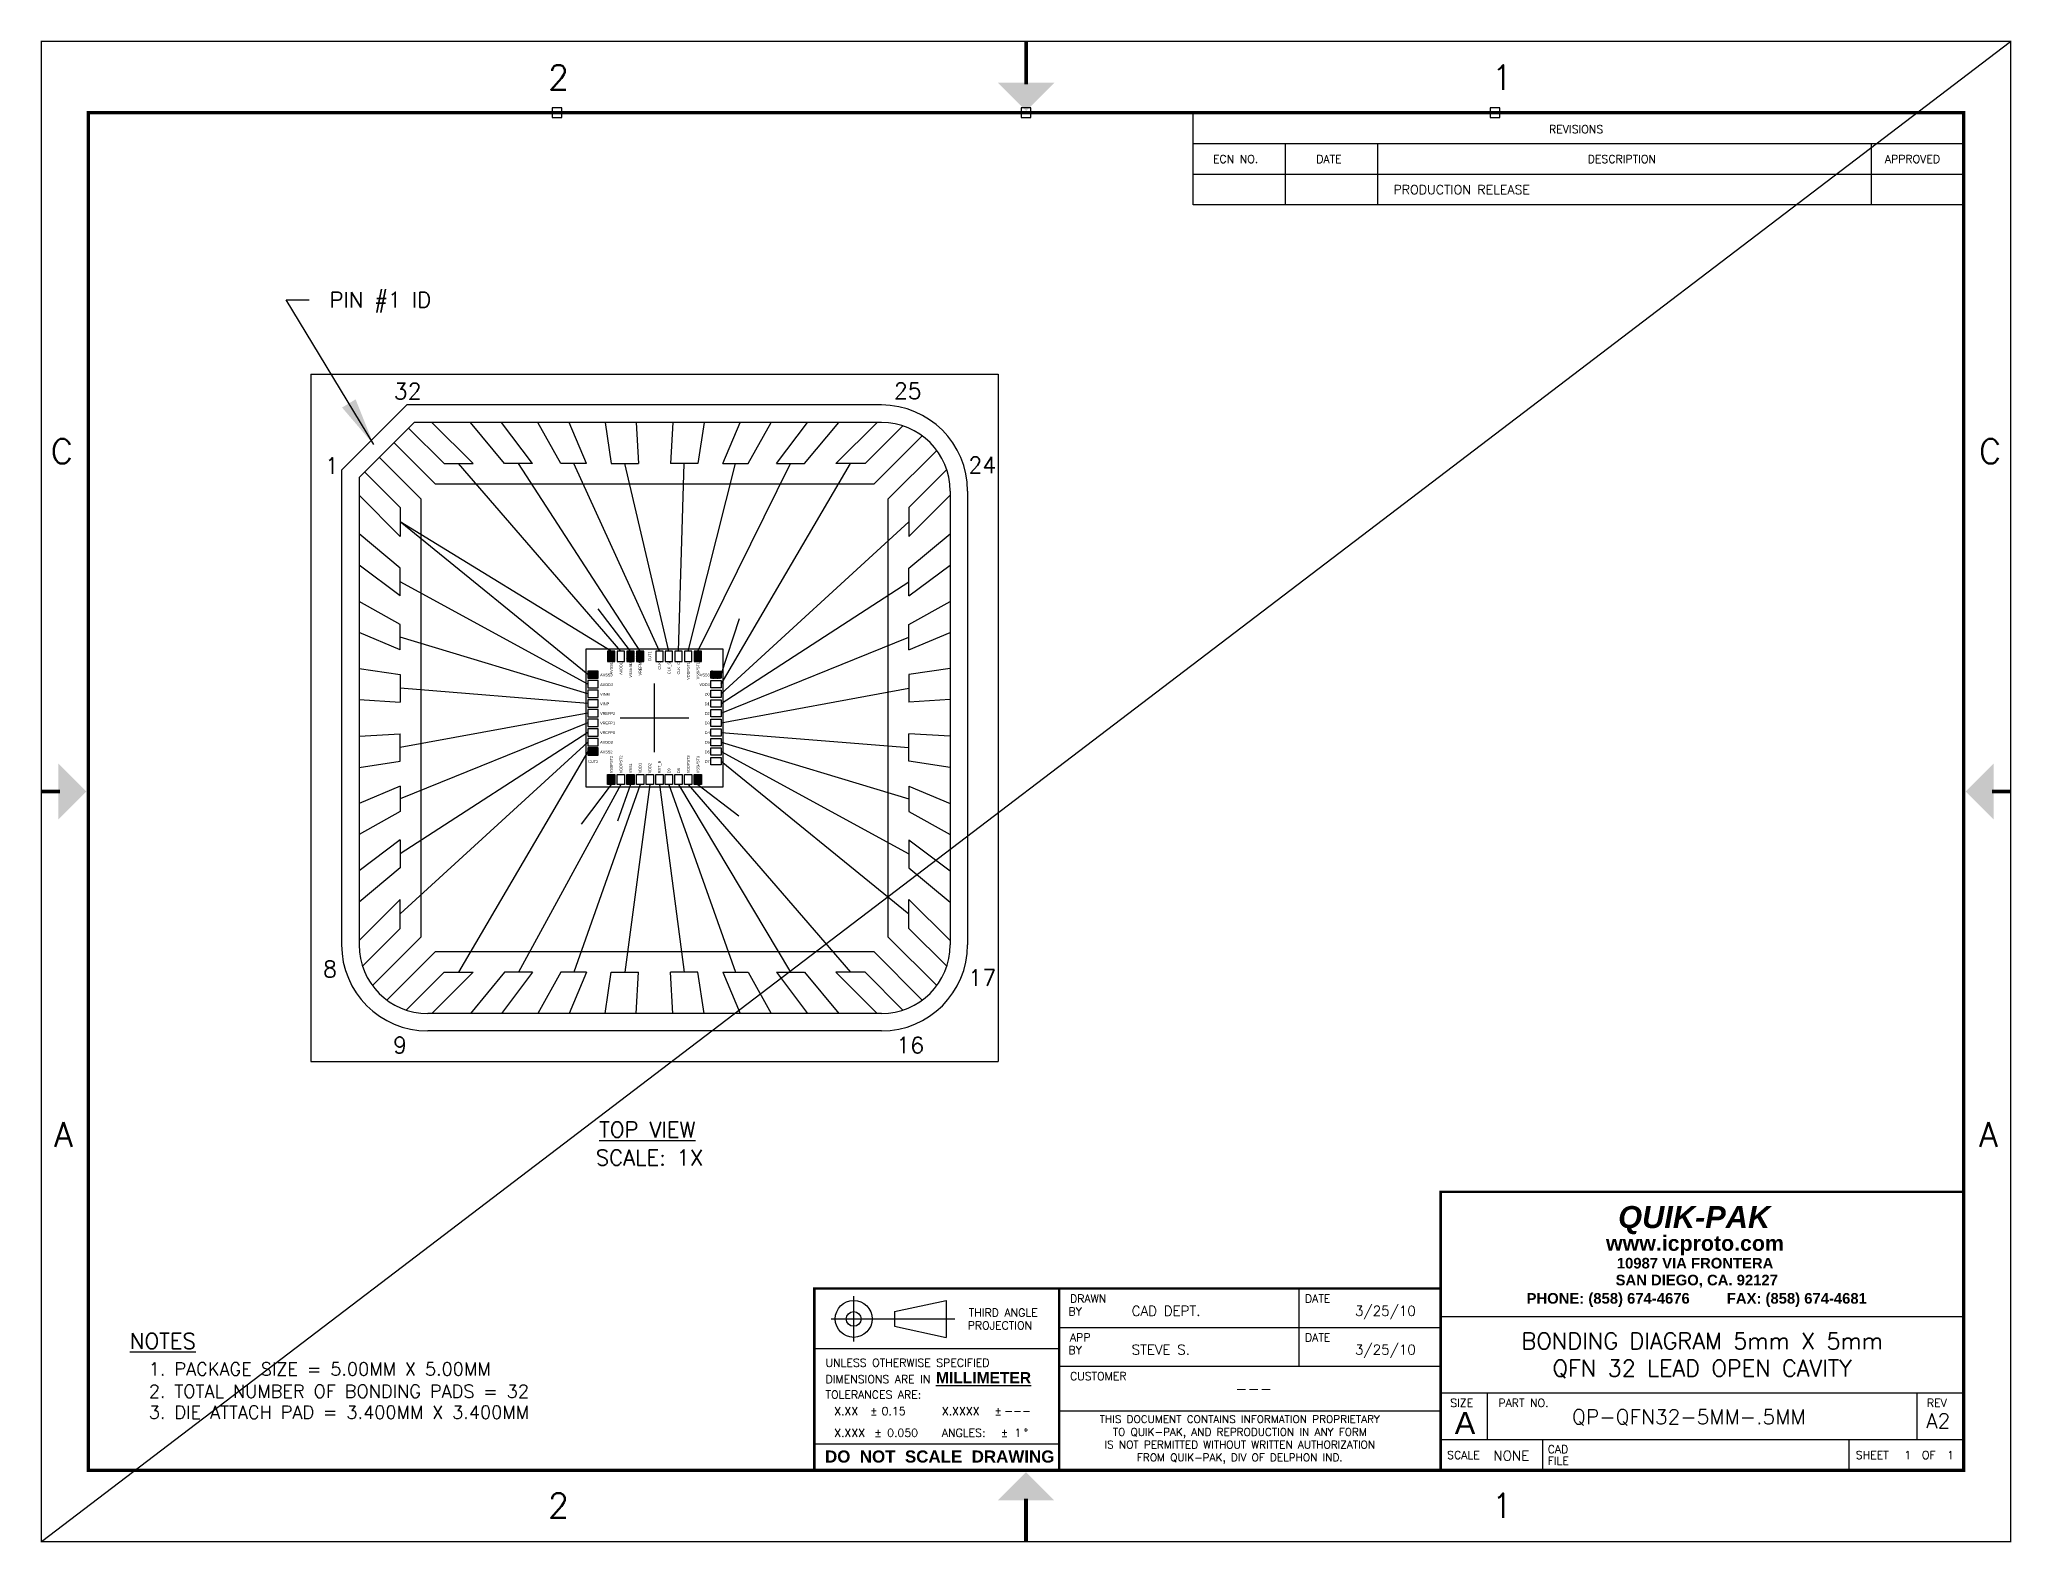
# Model space of a CAD drawing. Header units: millimetres. Extents: x 24.1 to 107.6, y -42.8 to 18.4.
# Drawn here: x 43.69 to 58.04, y -16.86 to -5.92 of the extents above; entities that cross this region are included whole.
import ezdxf
from ezdxf.enums import TextEntityAlignment as Align

# ---------------------------------------------------------------- set-up
doc = ezdxf.new("R2010")
doc.units = ezdxf.units.MM
doc.header["$LTSCALE"] = 25
doc.header["$PDMODE"] = 64
doc.header["$PDSIZE"] = 0.07
for name, color, linetype in [('BOND', 7, 'Continuous'), ('CHIP', 6, 'Continuous'), ('DIM', 142, 'Continuous'), ('FRAME2', 30, 'Continuous'), ('MOLD', 6, 'Continuous'), ('PAD', 7, 'Continuous'), ('TBLOCK', 100, 'Continuous'), ('TXT', 4, 'Continuous')]:
    doc.layers.add(name, color=color, linetype=linetype)
doc.styles.add('Roman', font='romans')
doc.styles.get("Standard").update_dxf_attribs({"font": 'arial.ttf'})
doc.dimstyles.new('Copy of Standard-1-3PL', dxfattribs={"dimtxt": 0.25, "dimasz": 0.35, "dimexe": 0.15, "dimexo": 0.15, "dimgap": 0.15, "dimtad": 0, "dimtih": 1, "dimtoh": 1, "dimdec": 3, "dimzin": 1, "dimdsep": 46, "dimtxsty": 'Roman', "dimcen": 0.35, "dimadec": 0, "dimazin": 0, "dimtfac": 1, "dimtdec": 3, "dimtofl": 0, "dimtmove": 0, "dimatfit": 3, "dimfxl": 1, "dimtolj": 1, "dimtzin": 0, "dimarcsym": 0})
pattern_1 = [(0, (32.2284078, -12.7645439), (0.0047625, 0.00274963064), [0.003175, -0.00635]), (120, (32.2284078, -12.7645439), (-0.0047625, 0.00274963066), [0.003175, -0.00635]), (60, (32.2284078, -12.7645439), (1e-11, 0.0054992613), [-0.00635, 0.003175])]

# ---------------------------------------------------------------- blocks, each defined once
blk = doc.blocks.new('Asizesheet1')
for p, q in [((22.345, 26.53), (22.345, 27.723)), ((24.136, 26.53), (24.136, 27.127)), ((35.501, 26.53), (35.501, 27.127)), ((22.345, 26.53), (37.292, 26.53)), ((22.345, 26.53), (37.292, 26.53)), ((22.345, 26.53), (37.292, 26.53)), ((15.758, 3.883), (15.758, 4.76)), ((15.758, 3.883), (15.758, 4.76)), ((16.548, 4.465), (17.554, 4.68)), ((16.548, 4.465), (17.554, 4.68)), ((17.554, 4.68), (17.554, 3.963)), ((17.554, 4.68), (17.554, 3.963)), ((24.4, 3.405), (24.4, 4.909)), ((15.32, 4.322), (17.721, 4.322)), ((15.32, 4.322), (17.721, 4.322)), ((16.548, 4.465), (16.548, 4.178)), ((16.548, 4.465), (16.548, 4.178)), ((27.145, 4.367), (37.292, 4.367)), ((16.548, 4.178), (17.554, 3.963)), ((16.548, 4.178), (17.554, 3.963)), ((19.744, 4.157), (27.145, 4.157)), ((14.995, 3.746), (19.744, 3.746)), ((19.744, 3.405), (27.145, 3.405)), ((27.145, 2.887), (37.292, 2.887)), ((28.052, 1.979), (28.052, 2.887)), ((36.385, 1.979), (36.385, 2.887)), ((19.744, 2.539), (27.145, 2.539)), ((27.145, 1.979), (37.292, 1.979)), ((29.124, 1.383), (29.124, 1.979)), ((35.071, 1.383), (35.071, 1.979)), ((14.995, 1.896), (19.744, 1.896))]:
    blk.add_line(p, q)
at = {"const_width": 0.047}
for points in [[(27.145, 1.383), (27.145, 6.788), (37.292, 6.788)], [(14.995, 1.383), (14.995, 4.909), (27.145, 4.909)], [(19.744, 1.383), (19.744, 4.909)]]:
    blk.add_lwpolyline(points, dxfattribs=at)
for radius in [0.358, 0.358, 0.143, 0.143]:
    blk.add_circle((15.758, 4.322), radius)
for p in [(10.005, 27.723), (19.101, 27.723), (28.196, 27.723)]:
    blk.add_point(p)
at = {"layer": 'TBLOCK'}
for p, q in [((22.345, 26.53), (22.345, 27.723)), ((22.345, 27.127), (37.292, 27.127)), ((22.345, 27.127), (37.292, 27.127)), ((24.136, 26.53), (24.136, 27.127)), ((25.927, 26.53), (25.927, 27.127)), ((25.927, 26.53), (25.927, 27.127)), ((35.501, 26.53), (35.501, 27.127)), ((22.345, 26.53), (37.292, 26.53)), ((22.345, 25.933), (22.345, 26.53)), ((24.136, 25.933), (24.136, 26.53)), ((25.927, 25.933), (25.927, 26.53)), ((35.501, 25.933), (35.501, 26.53)), ((37.292, 25.933), (22.345, 25.933)), ((24.4, 3.405), (24.4, 4.909)), ((27.145, 4.367), (37.292, 4.367)), ((19.744, 4.157), (27.145, 4.157)), ((14.995, 3.746), (19.744, 3.746)), ((19.744, 3.405), (27.145, 3.405)), ((27.145, 2.887), (37.292, 2.887)), ((28.052, 1.979), (28.052, 2.887)), ((36.385, 1.979), (36.385, 2.887)), ((19.744, 2.539), (27.145, 2.539)), ((27.145, 1.979), (37.292, 1.979)), ((29.124, 1.383), (29.124, 1.979)), ((35.071, 1.383), (35.071, 1.979)), ((14.995, 1.896), (19.744, 1.896))]:
    blk.add_line(p, q, dxfattribs=at)
for points, const_width in [([(38.202, 29.106), (0, 29.106), (0, 0), (38.202, 0)], 0.0284), ([(37.292, 27.723), (0.91, 27.723), (0.91, 1.383), (37.292, 1.383)], 0.0659)]:
    blk.add_lwpolyline(points, close=True, dxfattribs=dict(at, const_width=const_width))
for points, const_width in [([(19.103, 29.106), (19.103, 28.271)], 0.0728), ([(0, 14.553), (0.364, 14.553)], 0.0728), ([(38.202, 14.553), (37.838, 14.553)], 0.0728), ([(27.145, 1.383), (27.145, 6.788), (37.292, 6.788)], 0.047), ([(14.995, 1.383), (14.995, 4.909), (27.145, 4.909)], 0.047), ([(19.744, 1.383), (19.744, 4.909)], 0.047), ([(19.101, 0), (19.101, 0.837)], 0.0728)]:
    blk.add_lwpolyline(points, dxfattribs=dict(at, const_width=const_width))
for points in [[(18.557, 28.302), (19.649, 28.302), (19.103, 27.756)], [(0.329, 14.007), (0.329, 15.099), (0.874, 14.553)], [(37.875, 14.007), (37.875, 15.099), (37.329, 14.553)], [(18.555, 0.8), (19.647, 0.8), (19.101, 1.346)]]:
    blk.add_solid(points, dxfattribs=at)
at = {"style": 'Roman'}
for s, p in [('REVISIONS', (29.247, 27.324)), ('REVISIONS', (29.247, 27.324)), ('ECN NO.', (22.728, 26.745)), ('ECN NO.', (22.728, 26.745)), ('DATE', (24.731, 26.745)), ('DATE', (24.731, 26.745)), ('DESCRIPTION', (29.998, 26.745)), ('DESCRIPTION', (29.998, 26.745)), ('APPROVED', (35.761, 26.745)), ('APPROVED', (35.761, 26.745)), ('DRAWN', (19.954, 4.637)), ('DRAWN', (19.954, 4.637)), ('DATE', (24.512, 4.637)), ('DATE', (24.512, 4.637)), ('PROJECTION', (17.969, 4.118)), ('PROJECTION', (17.969, 4.118)), ('THIRD ANGLE', (17.991, 4.365)), ('THIRD ANGLE', (17.991, 4.365)), ('BY', (19.925, 4.389)), ('APP', (19.954, 3.885)), ('DATE', (24.512, 3.885)), ('DATE', (24.512, 3.885)), ('BY', (19.925, 3.637)), ('BY', (19.925, 3.637)), ('CUSTOMER', (19.954, 3.133)), ('SIZE', (27.33, 2.614)), ('PART NO.', (28.265, 2.614)), ('REV', (36.577, 2.614)), ('SCALE', (27.27, 1.603)), ('CAD', (29.22, 1.715)), ('FILE', (29.22, 1.491)), ('SHEET', (35.197, 1.603)), ('SHEET', (35.197, 1.603)), ('OF', (36.48, 1.603))]:
    blk.add_text(s, height=0.1552, dxfattribs=at).set_placement(p)
at = {"char_height": 0.47753}
for s, insert, attachment_point in [('{\\Fromans.shx;2}', (9.827, 28.406), 4), ('{\\Fromans.shx;A}', (0.613, 7.898), 6), ('{\\Fromans.shx;A}', (37.588, 7.898), 4), ('{\\Fromans.shx;2}', (9.827, 0.7), 4)]:
    blk.add_mtext(s, dxfattribs=dict(at, insert=insert, attachment_point=attachment_point))
at = {"style": 'Roman'}
for s, insert, char_height, attachment_point in [('1', (28.134, 28.406), 0.478, 4), ('C', (0.613, 21.153), 0.478, 6), ('C', (37.588, 21.153), 0.478, 4), ('{\\fArial|b1|i1|c0|p34;QUIK-PAK}', (32.062, 6.237), 0.42689, 5), ('{\\fArial|b1|i0|c0|p34;www.icproto.com}', (32.078, 5.746), 0.29645, 5), ('{\\fArial|b1|i0|c0|p34;10987 VIA FRONTERA}', (32.08, 5.401), 0.20587, 5), ('{\\fArial|b1|i0|c0|p34;SAN DIEGO, CA. 92127}', (32.112, 5.052), 0.20587, 5), ('{\\fArial|b1|i0|c0|p34;PHONE: (858) 674-4676         FAX: (858) 674-4681}', (32.112, 4.689), 0.20587, 5), ('UNLESS OTHERWISE SPECIFIED\\PDIMENSIONS ARE IN {\\fArial|b1|i0|c0|p34;\\H1.393x;\\LMILLIMETER}\\PTOLERANCES ARE:', (15.212, 3.549), 0.1552, 1), ('X.XX', (15.38, 2.611), 0.1552, 1), ('±', (16.075, 2.611), 0.155, 1), ('X.XXXX', (17.469, 2.611), 0.1552, 1), ('±', (18.486, 2.611), 0.155, 1), ('THIS DOCUMENT CONTAINS INFORMATION PROPRIETARY\\PTO QUIK-PAK, AND REPRODUCTION IN ANY FORM\\PIS NOT PERMITTED WITHOUT WRITTEN AUTHORIZATION\\PFROM QUIK-PAK, DIV OF DELPHON IND.', (23.248, 1.982), 0.14869, 5), ('{\\fArial|b0|i0|c0|p34;A}', (27.617, 2.301), 0.42976, 5), ('X.XXX', (15.38, 2.189), 0.1552, 1), ('±', (16.158, 2.189), 0.155, 1), ('ANGLES:', (17.469, 2.189), 0.1552, 1), ('±', (18.61, 2.189), 0.155, 1), ('°', (19.06, 2.189), 0.155, 1), ('{\\fArial|b1|i0|c0|p34;DO  NOT  SCALE  DRAWING}', (17.427, 1.65), 0.235, 5), ('1', (28.134, 0.7), 0.478, 4)]:
    blk.add_mtext(s, dxfattribs=dict(at, insert=insert, char_height=char_height, attachment_point=attachment_point))
for tag, height, p in [('ECN_NO', 0.179, (23.216, 26.229)), ('APP_DATE', 0.179, (25.022, 26.229)), ('APP_BY', 0.179, (36.349, 26.229)), ('DRAWN_DATE', 0.191, (26.072, 4.477)), ('TITLE_1', 0.32, (32.218, 3.895)), ('APP_DATE', 0.191, (26.072, 3.725)), ('TITLE_1_LINE_ONLY', 0.329, (32.218, 3.63)), ('TITLE_2', 0.32, (32.218, 3.365)), ('CUSTOMER', 0.215, (23.516, 2.968)), ('REV', 0.287, (36.796, 2.342)), ('TOL_ANGLE', 0.155, (18.945, 2.112)), ('SHEET_NO', 0.155, (36.204, 1.679)), ('SHEET_TOTAL', 0.155, (37.035, 1.679))]:
    blk.add_attdef(tag, text='', height=height, dxfattribs=at).set_placement(p, align=Align.MIDDLE_CENTER)
for tag, height, p in [('ECN_DES', 0.179, (26.228, 26.229)), ('DRAWN_BY', 0.191, (21.151, 4.477)), ('APP_BY', 0.191, (21.151, 3.725)), ('PART_NO', 0.287, (29.691, 2.422)), ('SCALE', 0.191, (28.168, 1.669)), ('CAD_FILE', 0.191, (29.94, 1.679))]:
    blk.add_attdef(tag, text='', height=height, dxfattribs=at).set_placement(p, align=Align.MIDDLE_LEFT)
for tag, p in [('TOL_2PL', (16.3, 2.611)), ('TOL_4PL', (18.677, 2.611)), ('TOL_3PL', (16.408, 2.189))]:
    blk.add_attdef(tag, text='', height=0.155, dxfattribs=at).set_placement(p, align=Align.TOP_LEFT)

msp = doc.modelspace()

# ---------------------------------------------------------------- hatches: boundary and pattern name
at = {"layer": 'BOND'}
h = msp.add_hatch(dxfattribs=at)
h.set_pattern_fill('HONEY', color=256, scale=0.001)
h.set_pattern_definition(pattern_1)
h.paths.add_polyline_path([(47.87601, -10.36864), (47.82281, -10.36864), (47.82281, -10.44303), (47.87601, -10.44303)])
h = msp.add_hatch(dxfattribs=at)
h.set_pattern_fill('HONEY', color=256, scale=0.001)
h.set_pattern_definition([(0, (32.3684078, -12.7645439), (0.0047625, 0.00274963064), [0.003175, -0.00635]), (120, (32.3684078, -12.7645439), (-0.0047625, 0.00274963066), [0.003175, -0.00635]), (60, (32.3684078, -12.7645439), (1e-11, 0.0054992613), [-0.00635, 0.003175])])
h.paths.add_polyline_path([(48.01601, -10.36864), (47.96281, -10.36864), (47.96281, -10.44303), (48.01601, -10.44303)])
h = msp.add_hatch(dxfattribs=at)
h.set_pattern_fill('HONEY', color=256, scale=0.001)
h.set_pattern_definition([(0, (32.4384078, -12.7645439), (0.0047625, 0.00274963064), [0.003175, -0.00635]), (120, (32.4384078, -12.7645439), (-0.0047625, 0.00274963066), [0.003175, -0.00635]), (60, (32.4384078, -12.7645439), (1e-11, 0.0054992613), [-0.00635, 0.003175])])
h.paths.add_polyline_path([(48.08601, -10.36864), (48.03281, -10.36864), (48.03281, -10.44303), (48.08601, -10.44303)])
h = msp.add_hatch(dxfattribs=at)
h.set_pattern_fill('HONEY', color=256, scale=0.001)
h.set_pattern_definition([(0, (32.8584078, -12.7645439), (0.0047625, 0.00274963064), [0.003175, -0.00635]), (120, (32.8584078, -12.7645439), (-0.0047625, 0.00274963066), [0.003175, -0.00635]), (60, (32.8584078, -12.7645439), (1e-11, 0.0054992613), [-0.00635, 0.003175])])
h.paths.add_polyline_path([(48.50601, -10.36864), (48.45281, -10.36864), (48.45281, -10.44303), (48.50601, -10.44303)])
h = msp.add_hatch(dxfattribs=at)
h.set_pattern_fill('HONEY', color=256, scale=0.001)
h.set_pattern_definition(pattern_1)
h.paths.add_polyline_path([(47.75429, -10.51194), (47.67989, -10.51194), (47.67989, -10.56514), (47.75429, -10.56514)])
h = msp.add_hatch(dxfattribs=at)
h.set_pattern_fill('HONEY', color=256, scale=0.001)
h.set_pattern_definition([(0, (33.1234338, -12.7645439), (0.0047625, 0.00274963064), [0.003175, -0.00635]), (120, (33.1234338, -12.7645439), (-0.0047625, 0.00274963066), [0.003175, -0.00635]), (60, (33.1234338, -12.7645439), (1e-11, 0.0054992613), [-0.00635, 0.003175])])
h.paths.add_polyline_path([(48.64931, -10.51194), (48.57492, -10.51194), (48.57492, -10.56514), (48.64931, -10.56514)])
h = msp.add_hatch(dxfattribs=at)
h.set_pattern_fill('HONEY', color=256, scale=0.001)
h.set_pattern_definition([(0, (32.2284078, -13.3245439), (0.0047625, 0.00274963064), [0.003175, -0.00635]), (120, (32.2284078, -13.3245439), (-0.0047625, 0.00274963066), [0.003175, -0.00635]), (60, (32.2284078, -13.3245439), (1e-11, 0.0054992613), [-0.00635, 0.003175])])
h.paths.add_polyline_path([(47.75429, -11.07194), (47.67989, -11.07194), (47.67989, -11.12514), (47.75429, -11.12514)])
h = msp.add_hatch(dxfattribs=at)
h.set_pattern_fill('HONEY', color=256, scale=0.001)
h.set_pattern_definition([(0, (32.2284078, -13.6595698), (0.0047625, 0.00274963064), [0.003175, -0.00635]), (120, (32.2284078, -13.6595698), (-0.0047625, 0.00274963066), [0.003175, -0.00635]), (60, (32.2284078, -13.6595698), (1e-11, 0.0054992613), [-0.00635, 0.003175])])
h.paths.add_polyline_path([(47.87601, -11.26366), (47.82281, -11.26366), (47.82281, -11.33805), (47.87601, -11.33805)])
h = msp.add_hatch(dxfattribs=at)
h.set_pattern_fill('HONEY', color=256, scale=0.001)
h.set_pattern_definition([(0, (32.3684078, -13.6595698), (0.0047625, 0.00274963064), [0.003175, -0.00635]), (120, (32.3684078, -13.6595698), (-0.0047625, 0.00274963066), [0.003175, -0.00635]), (60, (32.3684078, -13.6595698), (1e-11, 0.0054992613), [-0.00635, 0.003175])])
h.paths.add_polyline_path([(48.01601, -11.26366), (47.96281, -11.26366), (47.96281, -11.33805), (48.01601, -11.33805)])
h = msp.add_hatch(dxfattribs=at)
h.set_pattern_fill('HONEY', color=256, scale=0.001)
h.set_pattern_definition([(0, (32.8584078, -13.6595698), (0.0047625, 0.00274963064), [0.003175, -0.00635]), (120, (32.8584078, -13.6595698), (-0.0047625, 0.00274963066), [0.003175, -0.00635]), (60, (32.8584078, -13.6595698), (1e-11, 0.0054992613), [-0.00635, 0.003175])])
h.paths.add_polyline_path([(48.50601, -11.26366), (48.45281, -11.26366), (48.45281, -11.33805), (48.50601, -11.33805)])

# ---------------------------------------------------------------- linework, layer by layer
for p, q in [((43.70365, -16.84587), (58.02926, -5.93112)), ((47.91941, -10.36864), (46.73887, -9.00335)), ((48.05941, -10.36864), (47.17553, -9.00335)), ((48.19941, -10.36864), (47.57647, -9.00335)), ((48.26941, -10.36864), (47.94914, -9.00335)), ((48.33941, -10.36864), (48.38007, -9.00335)), ((48.40941, -10.36864), (48.75273, -9.00335)), ((48.47941, -10.36864), (49.15368, -9.00335)), ((48.64931, -10.60854), (49.59034, -9.00335)), ((47.84941, -10.36864), (46.3146, -9.42761)), ((47.67989, -10.53854), (46.3146, -9.42761)), ((48.64931, -10.67854), (50.0146, -9.42761)), ((47.67989, -10.60854), (46.3146, -9.86427)), ((48.64931, -10.74854), (50.0146, -9.86427)), ((47.98941, -10.36864), (47.75494, -10.05917)), ((48.64931, -10.53854), (48.78319, -10.13103)), ((47.67989, -10.67854), (46.3146, -10.26522)), ((48.64931, -10.81854), (50.0146, -10.26522)), ((47.67989, -10.74854), (46.3146, -10.63788)), ((48.64931, -10.88854), (50.0146, -10.63788)), ((47.67989, -10.81854), (46.3146, -11.06881)), ((47.67989, -10.88854), (46.3146, -11.44147)), ((47.67989, -10.95854), (46.3146, -11.84242)), ((47.67989, -11.02854), (46.3146, -12.27908)), ((48.64931, -10.95854), (50.0146, -11.06881)), ((48.64931, -11.02854), (50.0146, -11.44147)), ((47.67989, -11.09854), (46.73887, -12.70335)), ((48.64931, -11.09854), (50.0146, -11.84242)), ((48.64931, -11.16854), (50.0146, -12.27908)), ((47.91941, -11.33805), (47.17553, -12.70335)), ((48.05941, -11.33805), (47.57647, -12.70335)), ((47.84941, -11.33805), (47.63141, -11.62689)), ((47.98941, -11.33805), (47.89543, -11.60371)), ((48.12941, -11.33805), (47.94914, -12.70335)), ((48.19941, -11.33805), (48.38007, -12.70335)), ((48.26941, -11.33805), (48.75273, -12.70335)), ((48.33941, -11.33805), (49.15368, -12.70335)), ((48.40941, -11.33805), (49.59034, -12.70335)), ((48.47941, -11.33805), (48.77855, -11.56453))]:
    msp.add_line(p, q, dxfattribs=at)
at = {"layer": 'CHIP'}
msp.add_lwpolyline([(47.6646, -11.35335), (48.6646, -11.35335), (48.6646, -10.35335), (47.6646, -10.35335)], close=True, dxfattribs=at)
at = {"layer": 'DIM'}
for p, q in [((48.1646, -11.10335), (48.1646, -10.60335)), ((48.1646, -11.10335), (48.1646, -10.60335)), ((48.1646, -11.10335), (48.1646, -10.60335)), ((48.1646, -11.10335), (48.1646, -10.60335)), ((48.1646, -11.10335), (48.1646, -10.60335)), ((48.1646, -11.10335), (48.1646, -10.60335)), ((48.1646, -11.10335), (48.1646, -10.60335)), ((48.1646, -11.10335), (48.1646, -10.60335)), ((48.1646, -11.10335), (48.1646, -10.60335)), ((48.1646, -11.10335), (48.1646, -10.60335)), ((48.1646, -10.97835), (48.1646, -10.72835)), ((48.1646, -10.97835), (48.1646, -10.72835)), ((48.1646, -10.97835), (48.1646, -10.72835)), ((48.1646, -10.97835), (48.1646, -10.72835)), ((48.1646, -10.97835), (48.1646, -10.72835)), ((48.1646, -10.97835), (48.1646, -10.72835)), ((48.1646, -10.97835), (48.1646, -10.72835)), ((48.1646, -10.97835), (48.1646, -10.72835)), ((48.1646, -10.97835), (48.1646, -10.72835)), ((48.1646, -10.97835), (48.1646, -10.72835)), ((48.1646, -10.97835), (48.1646, -10.72835)), ((48.1646, -10.97835), (48.1646, -10.72835)), ((48.1646, -10.97835), (48.1646, -10.72835)), ((48.1646, -10.97835), (48.1646, -10.72835)), ((47.9146, -10.85335), (48.4146, -10.85335)), ((47.9146, -10.85335), (48.4146, -10.85335)), ((47.9146, -10.85335), (48.4146, -10.85335)), ((47.9146, -10.85335), (48.4146, -10.85335)), ((47.9146, -10.85335), (48.4146, -10.85335)), ((47.9146, -10.85335), (48.4146, -10.85335)), ((47.9146, -10.85335), (48.4146, -10.85335)), ((47.9146, -10.85335), (48.4146, -10.85335)), ((47.9146, -10.85335), (48.4146, -10.85335)), ((47.9146, -10.85335), (48.4146, -10.85335))]:
    msp.add_line(p, q, dxfattribs=at)
at = {"layer": 'FRAME2'}
for p, q in [((46.6328, -9.00335), (46.3737, -8.74425)), ((46.84493, -9.00335), (46.54493, -8.70335)), ((47.07393, -9.00335), (46.82454, -8.70335)), ((47.27712, -9.00335), (47.0521, -8.70335)), ((47.48381, -9.00335), (47.31635, -8.70335)), ((47.66914, -9.00335), (47.54229, -8.70335)), ((47.80414, -8.70335), (47.84949, -9.00335)), ((48.03135, -8.70335), (48.04879, -9.00335)), ((48.29786, -8.70335), (48.28042, -9.00335)), ((48.52507, -8.70335), (48.47972, -9.00335)), ((48.66007, -9.00335), (48.78692, -8.70335)), ((48.84539, -9.00335), (49.01286, -8.70335)), ((49.05208, -9.00335), (49.2771, -8.70335)), ((49.25527, -9.00335), (49.50466, -8.70335)), ((49.48427, -9.00335), (49.78427, -8.70335)), ((49.69641, -9.00335), (49.97124, -8.72851)), ((46.57067, -9.15335), (46.26764, -8.85031)), ((49.75854, -9.15335), (50.11112, -8.80076)), ((46.4646, -9.25941), (46.16157, -8.95638)), ((46.6328, -9.00335), (46.84493, -9.00335)), ((47.27712, -9.00335), (47.07393, -9.00335)), ((47.66914, -9.00335), (47.48381, -9.00335)), ((47.84949, -9.00335), (48.04879, -9.00335)), ((48.47972, -9.00335), (48.28042, -9.00335)), ((48.66007, -9.00335), (48.84539, -9.00335)), ((49.05208, -9.00335), (49.25527, -9.00335)), ((49.69641, -9.00335), (49.48427, -9.00335)), ((49.8646, -9.25941), (50.21719, -8.90682)), ((46.3146, -9.32154), (46.0555, -9.06244)), ((49.75854, -9.15335), (46.57067, -9.15335)), ((50.0146, -9.32154), (50.28944, -9.04671)), ((46.3146, -9.53368), (46.0146, -9.23368)), ((46.3146, -9.32154), (46.3146, -9.53368)), ((46.4646, -9.25941), (46.4646, -12.44728)), ((49.8646, -12.44728), (49.8646, -9.25941)), ((50.0146, -9.53368), (50.3146, -9.23368)), ((50.0146, -9.32154), (50.0146, -9.53368)), ((46.3146, -9.76268), (46.0146, -9.51328)), ((50.0146, -9.76268), (50.3146, -9.51328)), ((46.3146, -9.96586), (46.0146, -9.74085)), ((50.0146, -9.96586), (50.3146, -9.74085)), ((46.3146, -9.96586), (46.3146, -9.76268)), ((50.0146, -9.96586), (50.0146, -9.76268)), ((46.3146, -10.17255), (46.0146, -10.00509)), ((50.0146, -10.17255), (50.3146, -10.00509)), ((46.3146, -10.35788), (46.3146, -10.17255)), ((50.0146, -10.35788), (50.0146, -10.17255)), ((46.3146, -10.35788), (46.0146, -10.23103)), ((50.0146, -10.35788), (50.3146, -10.23103)), ((46.0146, -10.49288), (46.3146, -10.53823)), ((46.3146, -10.53823), (46.3146, -10.73753)), ((50.3146, -10.49288), (50.0146, -10.53823)), ((50.0146, -10.53823), (50.0146, -10.73753)), ((46.0146, -10.72009), (46.3146, -10.73753)), ((50.3146, -10.72009), (50.0146, -10.73753)), ((46.0146, -10.9866), (46.3146, -10.96916)), ((46.3146, -11.16846), (46.3146, -10.96916)), ((50.0146, -11.16846), (50.0146, -10.96916)), ((50.3146, -10.9866), (50.0146, -10.96916)), ((46.0146, -11.21381), (46.3146, -11.16846)), ((50.3146, -11.21381), (50.0146, -11.16846)), ((46.3146, -11.34881), (46.0146, -11.47566)), ((46.3146, -11.34881), (46.3146, -11.53414)), ((50.0146, -11.34881), (50.3146, -11.47566)), ((50.0146, -11.34881), (50.0146, -11.53414)), ((46.3146, -11.53414), (46.0146, -11.7016)), ((50.0146, -11.53414), (50.3146, -11.7016)), ((46.3146, -11.74083), (46.0146, -11.96584)), ((46.3146, -11.74083), (46.3146, -11.94401)), ((50.0146, -11.74083), (50.3146, -11.96584)), ((50.0146, -11.74083), (50.0146, -11.94401)), ((46.3146, -11.94401), (46.0146, -12.19341)), ((50.0146, -11.94401), (50.3146, -12.19341)), ((46.3146, -12.17302), (46.0146, -12.47302)), ((46.3146, -12.38515), (46.3146, -12.17302)), ((50.0146, -12.38515), (50.0146, -12.17302)), ((50.0146, -12.17302), (50.3146, -12.47302)), ((46.3146, -12.38515), (46.03977, -12.65998)), ((46.4646, -12.44728), (46.11202, -12.79987)), ((49.8646, -12.44728), (50.21719, -12.79987)), ((50.0146, -12.38515), (50.28944, -12.65998)), ((46.57067, -12.55335), (46.21808, -12.90593)), ((46.57067, -12.55335), (49.75854, -12.55335)), ((49.75854, -12.55335), (50.11112, -12.90593)), ((46.6328, -12.70335), (46.35797, -12.97818)), ((46.84493, -12.70335), (46.54493, -13.00335)), ((46.6328, -12.70335), (46.84493, -12.70335)), ((47.07393, -12.70335), (46.82454, -13.00335)), ((47.27712, -12.70335), (47.0521, -13.00335)), ((47.27712, -12.70335), (47.07393, -12.70335)), ((47.48381, -12.70335), (47.31635, -13.00335)), ((47.66914, -12.70335), (47.48381, -12.70335)), ((47.66914, -12.70335), (47.54229, -13.00335)), ((47.80414, -13.00335), (47.84949, -12.70335)), ((47.84949, -12.70335), (48.04879, -12.70335)), ((48.03135, -13.00335), (48.04879, -12.70335)), ((48.47972, -12.70335), (48.28042, -12.70335)), ((48.29786, -13.00335), (48.28042, -12.70335)), ((48.52507, -13.00335), (48.47972, -12.70335)), ((48.66007, -12.70335), (48.78692, -13.00335)), ((48.66007, -12.70335), (48.84539, -12.70335)), ((48.84539, -12.70335), (49.01286, -13.00335)), ((49.05208, -12.70335), (49.2771, -13.00335)), ((49.05208, -12.70335), (49.25527, -12.70335)), ((49.25527, -12.70335), (49.50466, -13.00335)), ((49.69641, -12.70335), (49.48427, -12.70335)), ((49.48427, -12.70335), (49.78427, -13.00335)), ((49.69641, -12.70335), (49.97124, -12.97818))]:
    msp.add_line(p, q, dxfattribs=at)
at = {"layer": 'MOLD'}
for p, q in [((45.6646, -8.35335), (45.6646, -13.35335)), ((45.6646, -8.35335), (50.6646, -8.35335)), ((50.6646, -8.35335), (50.6646, -13.35335)), ((45.8877, -9.05078), (46.36204, -8.57645)), ((49.8146, -8.57645), (46.36204, -8.57645)), ((46.0146, -9.10335), (46.4146, -8.70335)), ((49.8146, -8.70335), (46.4146, -8.70335)), ((45.8877, -9.05078), (45.8877, -12.50335)), ((46.0146, -9.10335), (46.0146, -12.50335)), ((50.3146, -9.20335), (50.3146, -12.50335)), ((50.4415, -9.20335), (50.4415, -12.50335)), ((49.8146, -13.00335), (46.5146, -13.00335)), ((49.8146, -13.13025), (46.5146, -13.13025)), ((45.6646, -13.35335), (50.6646, -13.35335))]:
    msp.add_line(p, q, dxfattribs=at)
for centre, radius, start, end in [((49.8146, -9.20335), 0.6269, 0, 90), ((49.8146, -9.20335), 0.5, 0, 90), ((46.5146, -12.50335), 0.6269, 180, 270), ((46.5146, -12.50335), 0.5, 180, 270), ((49.8146, -12.50335), 0.5, 270, 0), ((49.8146, -12.50335), 0.6269, 270, 0)]:
    msp.add_arc(centre, radius, start, end, dxfattribs=at)
at = {"layer": 'PAD'}
for points in [[(47.82281, -10.44303), (47.87601, -10.44303), (47.87601, -10.36864), (47.82281, -10.36864)], [(47.89281, -10.44303), (47.94601, -10.44303), (47.94601, -10.36864), (47.89281, -10.36864)], [(47.96281, -10.44303), (48.01601, -10.44303), (48.01601, -10.36864), (47.96281, -10.36864)], [(48.03281, -10.44303), (48.08601, -10.44303), (48.08601, -10.36864), (48.03281, -10.36864)], [(48.17281, -10.44303), (48.22601, -10.44303), (48.22601, -10.36864), (48.17281, -10.36864)], [(48.24281, -10.44303), (48.29601, -10.44303), (48.29601, -10.36864), (48.24281, -10.36864)], [(48.31281, -10.44303), (48.36601, -10.44303), (48.36601, -10.36864), (48.31281, -10.36864)], [(48.38281, -10.44303), (48.43601, -10.44303), (48.43601, -10.36864), (48.38281, -10.36864)], [(48.45281, -10.44303), (48.50601, -10.44303), (48.50601, -10.36864), (48.45281, -10.36864)], [(47.75429, -10.56514), (47.75429, -10.51194), (47.67989, -10.51194), (47.67989, -10.56514)], [(47.75429, -10.63514), (47.75429, -10.58194), (47.67989, -10.58194), (47.67989, -10.63514)], [(48.57492, -10.56514), (48.57492, -10.51194), (48.64931, -10.51194), (48.64931, -10.56514)], [(48.57492, -10.63514), (48.57492, -10.58194), (48.64931, -10.58194), (48.64931, -10.63514)], [(47.75429, -10.70514), (47.75429, -10.65194), (47.67989, -10.65194), (47.67989, -10.70514)], [(47.75429, -10.77514), (47.75429, -10.72194), (47.67989, -10.72194), (47.67989, -10.77514)], [(48.57492, -10.70514), (48.57492, -10.65194), (48.64931, -10.65194), (48.64931, -10.70514)], [(48.57492, -10.77514), (48.57492, -10.72194), (48.64931, -10.72194), (48.64931, -10.77514)], [(47.75429, -10.84514), (47.75429, -10.79194), (47.67989, -10.79194), (47.67989, -10.84514)], [(47.75429, -10.91514), (47.75429, -10.86194), (47.67989, -10.86194), (47.67989, -10.91514)], [(48.57492, -10.84514), (48.57492, -10.79194), (48.64931, -10.79194), (48.64931, -10.84514)], [(48.57492, -10.91514), (48.57492, -10.86194), (48.64931, -10.86194), (48.64931, -10.91514)], [(47.75429, -10.98514), (47.75429, -10.93194), (47.67989, -10.93194), (47.67989, -10.98514)], [(47.75429, -11.05514), (47.75429, -11.00194), (47.67989, -11.00194), (47.67989, -11.05514)], [(48.57492, -10.98514), (48.57492, -10.93194), (48.64931, -10.93194), (48.64931, -10.98514)], [(48.57492, -11.05514), (48.57492, -11.00194), (48.64931, -11.00194), (48.64931, -11.05514)], [(47.75429, -11.12514), (47.75429, -11.07194), (47.67989, -11.07194), (47.67989, -11.12514)], [(48.57492, -11.12514), (48.57492, -11.07194), (48.64931, -11.07194), (48.64931, -11.12514)], [(48.57492, -11.19514), (48.57492, -11.14194), (48.64931, -11.14194), (48.64931, -11.19514)], [(47.82281, -11.26366), (47.87601, -11.26366), (47.87601, -11.33805), (47.82281, -11.33805)], [(47.89281, -11.26366), (47.94601, -11.26366), (47.94601, -11.33805), (47.89281, -11.33805)], [(47.96281, -11.26366), (48.01601, -11.26366), (48.01601, -11.33805), (47.96281, -11.33805)], [(48.03281, -11.26366), (48.08601, -11.26366), (48.08601, -11.33805), (48.03281, -11.33805)], [(48.10281, -11.26366), (48.15601, -11.26366), (48.15601, -11.33805), (48.10281, -11.33805)], [(48.17281, -11.26366), (48.22601, -11.26366), (48.22601, -11.33805), (48.17281, -11.33805)], [(48.24281, -11.26366), (48.29601, -11.26366), (48.29601, -11.33805), (48.24281, -11.33805)], [(48.31281, -11.26366), (48.36601, -11.26366), (48.36601, -11.33805), (48.31281, -11.33805)], [(48.38281, -11.26366), (48.43601, -11.26366), (48.43601, -11.33805), (48.38281, -11.33805)], [(48.45281, -11.26366), (48.50601, -11.26366), (48.50601, -11.33805), (48.45281, -11.33805)]]:
    msp.add_lwpolyline(points, close=True, dxfattribs=at)

# ---------------------------------------------------------------- block references
ref = msp.add_blockref('Asizesheet1', (43.70365, -16.84587), dxfattribs=dict(xscale=0.375, yscale=0.375, zscale=0.375))
ref.add_attrib('TITLE_1', 'BONDING DIAGRAM 5mm X 5mm', dxfattribs={"height": 0.1198524, "style": 'Roman'}).set_placement((55.78553, -15.38535), align=Align.MIDDLE_CENTER)
ref.add_attrib('TITLE_2', 'QFN 32 LEAD OPEN CAVITY', dxfattribs={"height": 0.1198524, "style": 'Roman'}).set_placement((55.78553, -15.58408), align=Align.MIDDLE_CENTER)
ref.add_attrib('PART_NO', 'QP-QFN32-5MM-.5MM', dxfattribs={"height": 0.1074442, "style": 'Roman'}).set_placement((54.83795, -15.93766), align=Align.MIDDLE_LEFT)
ref.add_attrib('REV', 'A2', dxfattribs={"height": 0.107444, "style": 'Roman'}).set_placement((57.50216, -15.96748), align=Align.MIDDLE_CENTER)
ref.add_attrib('SCALE', 'NONE', dxfattribs={"height": 0.071629, "style": 'Roman'}).set_placement((54.26649, -16.22009), align=Align.MIDDLE_LEFT)
ref.add_attrib('SHEET_NO', '1', dxfattribs={"height": 0.0582, "style": 'Roman'}).set_placement((57.28016, -16.21611), align=Align.MIDDLE_CENTER)
ref.add_attrib('SHEET_TOTAL', '1', dxfattribs={"height": 0.0582, "style": 'Roman'}).set_placement((57.59183, -16.21611), align=Align.MIDDLE_CENTER)
ref.add_attrib('DRAWN_BY', 'CAD DEPT.', dxfattribs={"height": 0.071629, "style": 'Roman'}).set_placement((51.63524, -15.16692), align=Align.MIDDLE_LEFT)
ref.add_attrib('DRAWN_DATE', '3/25/10', dxfattribs={"height": 0.071629, "style": 'Roman'}).set_placement((53.48064, -15.16692), align=Align.MIDDLE_CENTER)
ref.add_attrib('APP_BY', 'STEVE S.', dxfattribs={"height": 0.071629, "style": 'Roman'}).set_placement((51.63524, -15.44896), align=Align.MIDDLE_LEFT)
ref.add_attrib('APP_DATE', '3/25/10', dxfattribs={"height": 0.071629, "style": 'Roman'}).set_placement((53.48064, -15.44896), align=Align.MIDDLE_CENTER)
ref.add_attrib('CUSTOMER', '---', dxfattribs={"height": 0.080583, "style": 'Roman'}).set_placement((52.52228, -15.73269), align=Align.MIDDLE_CENTER)
ref.add_attrib('TOL_2PL', '0.15', dxfattribs={"height": 0.058199, "style": 'Roman'}).set_placement((49.81615, -15.86675), align=Align.TOP_LEFT)
ref.add_attrib('TOL_3PL', '0.050', dxfattribs={"height": 0.058199, "style": 'Roman'}).set_placement((49.85657, -16.02493), align=Align.TOP_LEFT)
ref.add_attrib('TOL_4PL', '---', dxfattribs={"height": 0.058199, "style": 'Roman'}).set_placement((50.70739, -15.86675), align=Align.TOP_LEFT)
ref.add_attrib('TOL_ANGLE', '1', dxfattribs={"height": 0.0582, "style": 'Roman'}).set_placement((50.80808, -16.05388), align=Align.MIDDLE_CENTER)
ref.add_attrib('ECN_DES', 'PRODUCTION RELEASE', dxfattribs={"height": 0.0671526, "style": 'Roman'}).set_placement((53.53926, -7.01005), align=Align.MIDDLE_LEFT)

# ---------------------------------------------------------------- texts
at = {"layer": 'DIM', "style": 'Roman'}
for s, insert, char_height, attachment_point in [('PIN #1 ID', (45.80106, -7.75485), 0.1125, 1), ('{\\H0.6561x;32}', (46.26716, -8.47613), 0.1800275, 4), ('{\\H0.6561x;25}', (49.90543, -8.47375), 0.1800275, 4), ('{\\H0.6561x;1}', (45.76683, -9.01821), 0.1800275, 4), ('{\\H0.6561x;24}', (50.44761, -9.01351), 0.1800275, 4), ('{\\H0.6561x;8}', (45.75215, -12.6802), 0.1800275, 4), ('{\\H0.6561x;17}', (50.447, -12.74351), 0.1800275, 4), ('{\\H0.6561x;9}', (46.26223, -13.23351), 0.1800275, 4), ('{\\H0.6561x;16}', (49.92284, -13.23396), 0.1800275, 4), ('{\\H0.6561x;\\LTOP VIEW}', (47.7621, -13.84791), 0.1728264, 4), ('{\\H0.6561x;SCALE: 1X}', (47.737, -14.05194), 0.1728264, 4), ('{\\H0.6561x;\\LNOTES}', (44.34686, -15.38627), 0.1728264, 4), ('{\\H0.6561x;1. PACKAGE SIZE = 5.00MM X 5.00MM}', (44.48523, -15.58984), 0.144022, 4), ('{\\H0.6561x;2. TOTAL NUMBER OF BONDING PADS = 32}', (44.48523, -15.75197), 0.144022, 4), ('{\\H0.6561x;3. DIE ATTACH PAD = 3.400MM X 3.400MM}', (44.48523, -15.90396), 0.144022, 4)]:
    msp.add_mtext(s, dxfattribs=dict(at, insert=insert, char_height=char_height, attachment_point=attachment_point))
at = {"layer": 'TXT'}
for s, p in [('AVSS1', (47.8598, -10.44675)), ('AVDD1', (47.9298, -10.44675)), ('VSSESD', (47.9998, -10.44675)), ('VREFM', (48.0698, -10.44675)), ('CUT1', (48.1398, -10.3687)), ('CLK', (48.2098, -10.44675)), ('CLK_S', (48.2798, -10.44675)), ('CLK_C', (48.3498, -10.44675)), ('VDDPST1', (48.4198, -10.44675)), ('VSSPST1', (48.4898, -10.44675))]:
    msp.add_text(s, height=0.02, rotation=90, dxfattribs=at).set_placement(p, align=Align.RIGHT)
for s, p in [('AVSS3', (47.76863, -10.5508)), ('AVDD3', (47.76863, -10.6208)), ('VINM', (47.76863, -10.6908)), ('VINP', (47.76863, -10.7608)), ('VREFP2', (47.76863, -10.8308)), ('VREFP1', (47.76863, -10.9008)), ('AVDD2', (47.76863, -11.0408)), ('VREFP0', (47.76863, -10.9708)), ('CUT2', (47.68122, -11.1808)), ('AVSS2', (47.76863, -11.1108))]:
    msp.add_text(s, height=0.02, dxfattribs=at).set_placement(p)
for s, p in [('VDD3', (48.56535, -10.6208)), ('VSS3', (48.56535, -10.5508)), ('D0', (48.56535, -10.6908)), ('D1', (48.56535, -10.7608)), ('D2', (48.56535, -10.8308)), ('D3', (48.56535, -10.9008)), ('D4', (48.56535, -10.9708)), ('D5', (48.56535, -11.0408)), ('D6', (48.56535, -11.1108)), ('D7', (48.56535, -11.1808))]:
    msp.add_text(s, height=0.02, dxfattribs=at).set_placement(p, align=Align.RIGHT)
for s, p in [('VSSPST2', (47.8598, -11.25553)), ('VDDPST2', (47.9298, -11.25553)), ('VSS1', (47.9998, -11.25553)), ('VDD1', (48.0698, -11.25553)), ('VDD2', (48.1398, -11.25553)), ('RST_B', (48.2098, -11.25553)), ('VDDPST3', (48.4198, -11.25553)), ('VSSPST3', (48.4898, -11.25553)), ('D9', (48.2798, -11.25553)), ('D8', (48.3498, -11.25553))]:
    msp.add_text(s, height=0.02, rotation=90, dxfattribs=at).set_placement(p)

# ---------------------------------------------------------------- leaders
at = {"layer": 'DIM', "annotation_type": 0, "has_hookline": 1, "hookline_direction": 0, "text_width": 0.83571}
msp.add_leader([(46.12169, -8.86495), (45.48457, -7.8111), (45.65106, -7.8111)], dimstyle='Copy of Standard-1-3PL', override={"dimgap": 0.15, "dimtad": 0}, dxfattribs=at)

doc.saveas('drawing.dxf')
